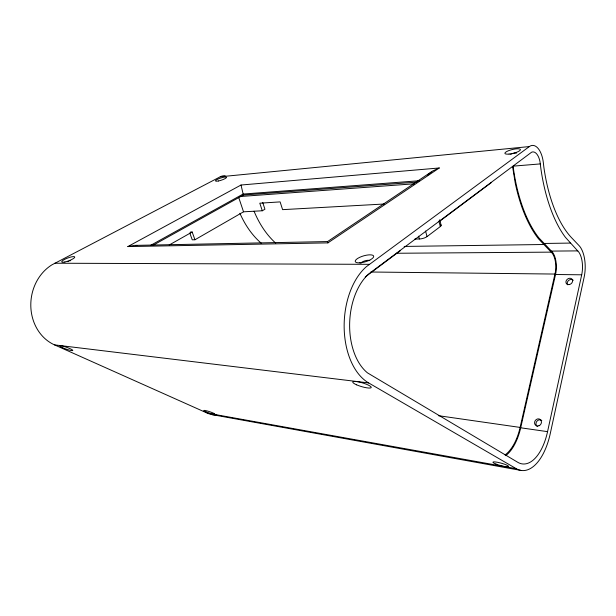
<?xml version="1.0" encoding="UTF-8"?>
<svg xmlns="http://www.w3.org/2000/svg" width="616" height="616" viewBox="0 0 616 616"><rect width="100%" height="100%" fill="white"/><g stroke="black" fill="none" stroke-linecap="round" stroke-linejoin="round"><path stroke-width="0.92" d="M581.697 274.805L582.12 272.457A17.956 8.339 -89.6 0 0 578.824 252.129L565.442 237.352A110.503 49.272 87.2 0 1 540.887 168.684L539.993 161.7A14.053 6.938 87.3 0 0 531.67 152.167L368.861 273.827A56.017 34.611 -87 0 0 349.634 324.293A56.017 34.611 -87 0 0 367.529 372.896L517.748 462.293A45.715 22.507 -84.9 0 0 547.555 431.654L581.697 274.805L555.532 274.505L520.682 427.789A44.637 22.969 -84.7 0 1 505.782 455.655M505.066 454.924A43.359 22.315 -84.7 0 0 520.12 427.419L555.44 271.864A16.393 7.97 -89.6 0 0 552.275 253.291L538.561 238.877A109.309 51.059 87 0 1 515.238 182.99L512.55 166.389M555.532 274.505L555.971 272.203A17.571 8.539 -89.6 0 0 552.583 252.314L538.869 237.868A108.146 50.512 87 0 1 513.729 170.801L513.167 166.143L540.332 163.91M427.404 175.291L432.702 170.963L439.293 167.976L327.912 242.881L127.835 246.585L241.018 185.023L439.293 167.976M529.36 146.57L366.358 266.682A64.049 39.586 -87 0 0 344.167 327.989A64.049 39.586 -87 0 0 368.668 382.936L516.3 468.699A52.26 25.733 -84.9 0 0 550.288 433.495L584.16 277.061A23.962 11.127 -89.6 0 0 579.071 245.615L571.571 237.73A104.574 46.608 87.2 0 1 543.874 167.306L543.335 162.655A20.544 10.141 87.3 0 0 529.36 146.57L220.266 176.769L51.913 264.841A44.383 38.87 -83.2 0 0 30.823 306.606A44.383 38.87 -83.2 0 0 54.531 344.883L207.238 413.113A38.423 28.544 -80.9 0 0 216.801 414.976M414.784 239.077L419.396 238.985A5.675 1.779 -15.1 0 0 427.042 236.606L440.325 226.557A5.583 1.709 -14.8 0 0 440.81 224.886M365.25 276.946L400.4 250.643M439.37 221.475L491.191 182.683M327.389 241.703L431.223 171.941M189.782 232.971L192.246 239.824L194.949 239.755L243.528 211.812L262.293 210.772L264.926 209.232L262.724 202.51M169.238 244.983L192.169 232.016L194.949 239.755M152.907 245.368L243.382 195.033L416.739 182.128M150.835 245.253L243.058 194.063L419.303 180.742M127.835 246.585L134.35 245.407L327.396 241.572L327.912 242.881M239.84 196.543L414.46 183.791M384.23 204.011L282.605 209.648L280.118 201.894L259.798 203.195L262.293 210.772M190.367 232.078L192.169 232.016M543.836 243.466L570.293 243.081M404.158 246.431L543.574 244.514M551.536 251.097L577.808 250.889M396.504 253.261L551.282 252.136M54.87 263.225L369.415 264.326M370.847 272.01L555.024 274.058M135.967 245.376L137.561 245.453M54.531 344.883L368.668 382.936M438.322 415.669L520.12 427.419M520.682 427.789L547.555 431.654M207.238 413.113L516.3 468.699M212.304 414.668L520.897 470.401M238.792 197.705L243.528 211.812M243.382 195.033L241.018 185.023M418.641 236.198L419.396 238.985M425.556 231.031L427.042 236.606M438.892 221.067L440.325 226.557M439.701 219.781L441.125 225.256M567.636 284.785A3.588 2.941 -38.6 0 1 568.314 280.757A3.588 2.941 -38.6 0 1 572.518 279.78M572.795 279.941A3.588 2.941 -38.6 0 1 573.265 280.342M537.637 426.634A3.696 3.319 -55.3 0 1 536.482 421.868A3.696 3.319 -55.3 0 1 541.21 420.166M541.51 420.343A3.696 3.319 -55.3 0 1 541.787 420.551M220.266 176.769A15.138 11.28 84.3 0 1 225.125 175.814M68.022 261.554A3.48 0.755 -20.8 0 1 68.676 261.269M69.693 260.899A3.48 0.755 -20.8 0 1 70.663 260.622M360.861 263.294A4.797 1.563 -16.4 0 1 365.026 260.799A4.797 1.563 -16.4 0 1 369.854 260.668M510.595 154.277A4.004 0.993 -13.9 0 1 514.737 153.099M515.107 153.061A4.004 0.993 -13.9 0 1 516.585 153.076M275.722 243.135A85.647 58.066 84.7 0 1 254.077 211.242M261.307 243.266A83.36 57.55 84.5 0 1 239.909 213.282M64.857 261.993A6.961 1.494 -20.7 0 0 74.775 257.103A6.961 1.494 -20.7 0 0 65.103 259.144A6.961 1.494 -20.7 0 0 64.857 261.993M218.418 180.989A5.814 1.132 -18.3 0 0 226.495 177.323A5.814 1.132 -18.3 0 0 218.01 179.064A5.814 1.132 -18.3 0 0 218.418 180.989M359.783 262.832A9.61 3.095 -16.4 0 0 373.696 256.441A9.61 3.095 -16.4 0 0 359.844 257.265A9.61 3.095 -16.4 0 0 359.783 262.832M509.07 154.085A8.016 1.971 -13.9 0 0 520.435 149.557A8.016 1.971 -13.9 0 0 508.454 150.727A8.016 1.971 -13.9 0 0 509.07 154.085M62.547 347.686A6.938 0.932 19.5 0 0 72.788 350.496A6.938 0.932 19.5 0 0 63.456 346.292A6.938 0.932 19.5 0 0 62.547 347.686M205.86 411.819A5.867 0.716 18.1 0 0 214.799 414.198A5.867 0.716 18.1 0 0 207.145 410.941A5.867 0.716 18.1 0 0 205.86 411.819M495.926 464.064A8.139 1.255 15.4 0 0 508.547 466.605A8.139 1.255 15.4 0 0 497.843 462.354A8.139 1.255 15.4 0 0 495.926 464.064M356.595 384.823A9.64 1.917 16.6 0 0 371.209 387.58A9.64 1.917 16.6 0 0 358.196 381.843A9.64 1.917 16.6 0 0 356.595 384.823M569.253 284.6A3.604 2.941 -38.8 0 0 572.172 279.333A3.604 2.941 -38.8 0 0 566.358 280.403A3.604 2.941 -38.8 0 0 569.253 284.6M539.015 425.741A3.704 3.326 -55.3 0 0 540.363 419.573A3.704 3.326 -55.3 0 0 534.642 421.983A3.704 3.326 -55.3 0 0 539.015 425.741"/></g></svg>
